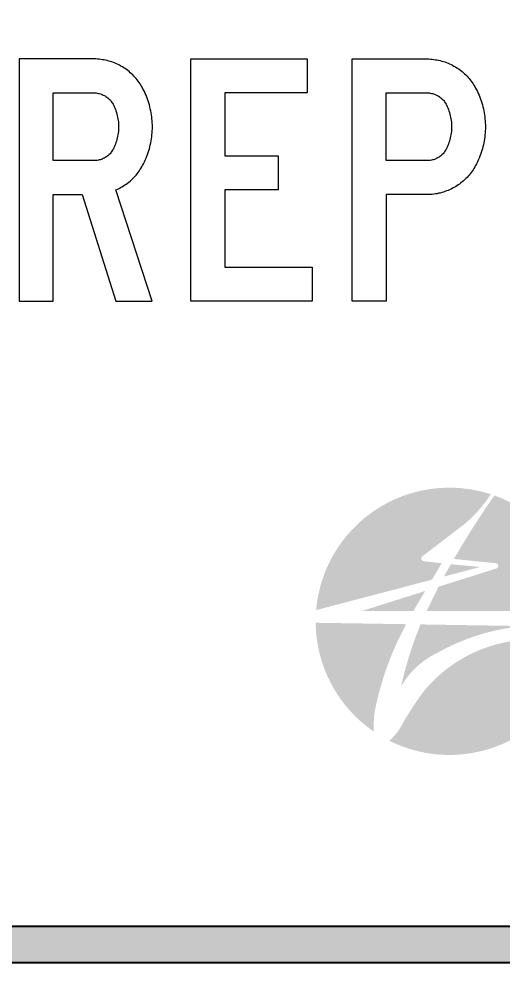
# Model space of a CAD drawing. Extents: x 0 to 420, y 0 to 297.
# Drawn here: x 185.21 to 209.18, y 156.63 to 204.02 of the extents above; entities that cross this region are included whole.
import ezdxf

# ---------------------------------------------------------------- set-up
doc = ezdxf.new("R2010")
doc.units = 0
doc.layers.get('0').update_dxf_attribs({"linetype": 'CONTINUOUS'})
doc.layers.get('DEFPOINTS').update_dxf_attribs({"linetype": 'CONTINUOUS'})
for name, color, linetype in [('GREY', 250, 'CONTINUOUS'), ('L25', 1, 'CONTINUOUS'), ('T25', 1, 'CONTINUOUS')]:
    doc.layers.add(name, color=color, linetype=linetype)
doc.styles.add('ISO3098B', font='iso3098b.shx')
doc.dimstyles.new('SIGNSDIM', dxfattribs={"dimtxt": 2.5, "dimasz": 0.2, "dimexe": 1.5, "dimexo": 2, "dimgap": 1.5, "dimtad": 1, "dimdec": 4, "dimlfac": 10, "dimrnd": 1, "dimdsep": 46, "dimlunit": 6, "dimtxsty": 'ISO3098B', "dimblk": 'SGNDIM', "dimcen": 2.5, "dimse2": 1, "dimadec": 0, "dimazin": 0, "dimtfac": 1, "dimtdec": 4, "dimtix": 1, "dimtmove": 0, "dimatfit": 3, "dimldrblk": 'SGNDIM', "dimfxl": 1, "dimtolj": 1, "dimtzin": 0, "dimarcsym": 0})

# ---------------------------------------------------------------- blocks, each defined once
blk = doc.blocks.new('SGNDIM')
for p, q in [((0, 4.5), (0, -4.5)), ((0, 0), (-1, 0))]:
    blk.add_line(p, q)
blk = doc.blocks.new('*D44')
at = {"layer": 'DEFPOINTS', "color": 0, "transparency": 16777216}
for p in [(200.0984623281658, 171.7995626772171), (254.0912871364447, 171.7995626772171), (254.0912871364447, 117.0357845057817)]:
    blk.add_point(p, dxfattribs=at)
at = {"layer": 'T25', "color": 0, "lineweight": -2, "transparency": 16777216}
blk.add_line((200.2984623281658, 117.0357845057817), (253.8912871364447, 117.0357845057817), dxfattribs=at)
at = {"layer": 'T25', "color": 0, "lineweight": -2, "transparency": 16777216, "xscale": 0.2, "yscale": 0.2, "zscale": 0.2, "rotation": 180}
blk.add_blockref('SGNDIM', (200.0984623281658, 117.0357845057817), dxfattribs=at)
at = {"layer": 'T25', "color": 0, "lineweight": -2, "transparency": 16777216, "xscale": 0.2, "yscale": 0.2, "zscale": 0.2}
blk.add_blockref('SGNDIM', (254.0912871364447, 117.0357845057817), dxfattribs=at)
at = {"layer": 'T25', "color": 0, "transparency": 16777216, "insert": (227.0948747323052, 119.7857845057817), "char_height": 2.5, "attachment_point": 5, "style": 'ISO3098B'}
blk.add_mtext('\\A1;540', dxfattribs=at)

msp = doc.modelspace()

# ---------------------------------------------------------------- hatches: boundary and pattern name
at = {"layer": 'GREY'}
h = msp.add_hatch(color=256, dxfattribs=at)
edge = h.paths.add_edge_path()
edge.add_arc((208.8156105881507, 176.9108923650172), 0.132102690760565, -72.43402750836287, 84.16995513601432, ccw=False)
edge.add_line((208.8554796749591, 176.7849496128508), (205.9863491653498, 175.876682869552))
edge.add_line((205.9863491653497, 175.876682869552), (205.4027193027231, 174.6807617832618))
edge.add_line((205.4027193027231, 174.6807617832618), (211.8827021206445, 174.6807617832618))
edge.add_line((211.8827021206445, 174.6807617832618), (212.7945727197156, 174.6876971745352))
edge.add_line((212.7945727197157, 174.6876971745352), (212.9634376454696, 174.6684066816306))
edge.add_line((212.9634376454696, 174.6684066816306), (213.1081790312312, 174.6057127437963))
edge.add_line((213.1081790312312, 174.6057127437963), (213.1379375430697, 174.5830494361749))
edge.add_arc((206.5246495823816, 174.1624343743862), 6.626650336420741, 3.63919600865178, 70.31584323591873)
edge.add_arc((242.3651858869427, 156.7805599043814), 41.07910782295745, 144.899002231339, 150.1057599860125)
edge.add_line((206.7517824350414, 177.2544113764974), (208.8290293127102, 177.0423117651733))
edge = h.paths.add_edge_path()
edge.add_arc((211.1446139058575, 163.3210774903415), 10.6453117831554, 94.95558767717041, 119.4817605296802)
edge.add_arc((207.6995568432451, 168.8869361997526), 4.112900313412773, 115.8608776244933, 150.2339024950955)
edge.add_arc((222.8378260255015, 166.7559216625424), 19.16824268182143, 157.7678270922697, 167.4260816587387, ccw=False)
edge.add_line((205.0945836178336, 174.0084299439533), (210.2250343490258, 173.9265966383722))
edge = h.paths.add_edge_path()
edge.add_arc((203.1461378531785, 183.9476019972053), 6.451602993987957, 308.5792749707479, 327.3143666867408)
edge.add_arc((206.5246495823816, 174.1624343743862), 6.626650336420739, 71.9662868455786, 175.1894129731959)
edge.add_line((199.9213424144934, 174.7181583415686), (205.6592589417837, 176.2254194853595))
edge.add_line((205.6592589417838, 176.2254194853595), (206.1427510935864, 177.0428223357522))
edge.add_line((206.1427510935864, 177.0428223357522), (205.2482437107898, 177.1463518777822))
edge.add_arc((205.2634317786755, 177.2775785652359), 0.1321026907605662, 127.4553738583341, 263.3980085784047, ccw=False)
edge.add_line((205.1830944093601, 177.3824452806305), (207.1693372500488, 178.9040865758888))
h = msp.add_hatch(color=256, dxfattribs=at)
h.paths.add_polyline_path([(206.2538996421121, 176.3816223192381), (208.0592144479473, 176.8558503506506), (206.6005769789674, 176.9947078679764)])
h.paths.add_polyline_path([(202.2085452315645, 174.6807617832618), (205.3301010000105, 175.6689375676453), (204.7455969991726, 174.6807617832618)])
edge = h.paths.add_edge_path()
edge.add_line((204.385679564661, 174.0197373251271), (199.8983809270325, 174.0913120268222))
edge.add_arc((206.5246495823816, 174.1624343743862), 6.626650336420735, 180.6149545210214, 235.609962431039)
edge.add_arc((207.4262412613897, 168.9868149721662), 4.653698093061915, 170.9088385772936, 183.606933025994, ccw=False)
edge.add_arc((217.7019751882655, 166.7725048437614), 15.16067636268879, 151.4432932555134, 168.7811330683741, ccw=False)
edge = h.paths.add_edge_path()
edge.add_line((209.6968891102214, 173.1912856525815), (212.360123710673, 173.6088663368813))
edge.add_line((212.360123710673, 173.6088663368813), (212.8138716100327, 173.6990610776741))
edge.add_line((212.8138716100327, 173.6990610776741), (213.0406330609297, 173.8099812008826))
edge.add_line((213.0406330609297, 173.8099812008826), (213.1462517437376, 173.9038236671241))
edge.add_arc((206.5246495823816, 174.1624343743862), 6.626650336420747, 243.3466538291712, 357.7634151405222, ccw=False)
edge.add_arc((201.4670783661563, 170.5187159114081), 3.088628495746017, 312.4563768615333, 331.0679370383527)
edge.add_arc((216.8360497422387, 161.9624437815684), 14.50158694794283, 142.9365306610594, 150.8572845283924, ccw=False)
edge.add_arc((210.6708628054732, 166.2647476324387), 6.994680386088186, 98.00415526030889, 140.6206044735294, ccw=False)
at = {"layer": 'L25'}
h = msp.add_hatch(color=256, dxfattribs=at)
edge = h.paths.add_edge_path(flags=16)
edge.add_line((92.06390491273214, 168.5357845057817), (92.06390491273214, 243.5357845057817))
edge.add_arc((101.5639049127321, 243.5357845057817), 9.499999999999972, 89.99999999999977, 179.9999999999998, ccw=False)
edge.add_line((101.5639049127321, 253.0357845057817), (256.5639049127321, 253.0357845057816))
edge.add_arc((256.5639049127321, 243.5357845057816), 9.5, 0, 90, ccw=False)
edge.add_line((266.0639049127321, 243.5357845057816), (266.0639049127321, 168.5357845057816))
edge.add_arc((256.5639049127321, 168.5357845057816), 9.5, -90, 0, ccw=False)
edge.add_line((256.5639049127321, 159.0357845057817), (101.5639049127321, 159.0357845057817))
edge.add_arc((101.5639049127321, 168.5357845057817), 9.5, 180, 270, ccw=False)
edge = h.paths.add_edge_path()
edge.add_line((90.26390491273219, 168.5357845057817), (90.26390491273219, 243.5357845057817))
edge.add_arc((101.5639049127322, 243.5357845057817), 11.29999999999997, 90.00000000000011, 180.0000000000003, ccw=False)
edge.add_line((101.5639049127321, 254.8357845057817), (256.5639049127321, 254.8357845057816))
edge.add_arc((256.5639049127321, 243.5357845057816), 11.29999999999998, -2.2737367544323206e-13, 89.99999999999972, ccw=False)
edge.add_line((267.8639049127321, 243.5357845057816), (267.8639049127321, 168.5357845057816))
edge.add_arc((256.5639049127321, 168.5357845057816), 11.29999999999995, -90, 0, ccw=False)
edge.add_line((256.5639049127321, 157.2357845057817), (101.5639049127321, 157.2357845057817))
edge.add_arc((101.5639049127322, 168.5357845057817), 11.29999999999998, 180, 269.99999999999994, ccw=False)

# ---------------------------------------------------------------- linework, layer by layer
for points in [[(90.26390491273219, 168.5357845057817), (90.26390491273219, 243.5357845057817, -0.4142135623730959), (101.5639049127321, 254.8357845057817), (256.5639049127321, 254.8357845057816, -0.4142135623730948), (267.8639049127321, 243.5357845057816), (267.8639049127321, 168.5357845057816, -0.4142135623730944), (256.5639049127321, 157.2357845057817), (101.5639049127321, 157.2357845057817, -0.4142135623730949)], [(92.06390491273214, 168.5357845057817), (92.06390491273214, 243.5357845057817, -0.4142135623730948), (101.5639049127321, 253.0357845057817), (256.5639049127321, 253.0357845057816, -0.4142135623730955), (266.0639049127321, 243.5357845057816), (266.0639049127321, 168.5357845057816, -0.4142135623730946), (256.5639049127321, 159.0357845057817), (101.5639049127321, 159.0357845057817, -0.4142135623730954)]]:
    msp.add_lwpolyline(points, format="xyb", close=True, dxfattribs=at)
at = {"layer": 'L25', "lineweight": 0}
for points in [[(191.3215998335624, 196.7581980888327), (191.3687665205452, 196.8457933646578), (191.4159332075279, 196.9401267386233), (191.4563617963703, 197.0277220144484), (191.4967903852127, 197.1220553884139), (191.5304808759146, 197.2163887623794), (191.5641713666166, 197.310722136345), (191.5978618573186, 197.4050555103105), (191.6315523480205, 197.499388884276), (191.6585047405821, 197.5937222582415), (191.6854571331437, 197.688055632207), (191.7056714275649, 197.7891271043129), (191.7258857219861, 197.8834604782784), (191.7461000164072, 197.9845319503844), (191.759576212688, 198.0856034224903), (191.7730524089688, 198.1799367964558), (191.7865286052496, 198.2810082685617), (191.79326670339, 198.3820797406676), (191.8000048015304, 198.4831512127735), (191.8067428996708, 198.577484586739), (191.8067428996708, 198.6785560588449), (191.8067428996708, 198.7796275309508), (191.8000048015304, 198.8806990030567), (191.79326670339, 198.9817704751626), (191.7865286052496, 199.0828419472686), (191.7730524089688, 199.1771753212341), (191.759576212688, 199.27824679334), (191.7461000164072, 199.3793182654459), (191.7258857219861, 199.4736516394114), (191.7056714275649, 199.5747231115174), (191.6854571331437, 199.6690564854829), (191.6585047405821, 199.7701279575888), (191.6315523480205, 199.8644613315543), (191.5978618573186, 199.9587947055198), (191.5641713666166, 200.0531280794853), (191.5304808759146, 200.1474614534508), (191.4967903852127, 200.2417948274164), (191.4563617963703, 200.3293901032415), (191.4159332075279, 200.423723477207), (191.3687665205452, 200.5113187530321), (191.3215998335624, 200.5989140288572), (191.28117124472, 200.6730331084016), (191.2407426558777, 200.7404140898055), (191.2003140670353, 200.8077950712094), (191.1531473800526, 200.8751760526134), (191.1059806930698, 200.9425570340173), (191.0520759079467, 201.0099380154213), (191.0049092209639, 201.0705808986848), (190.9510044358408, 201.1312237819483), (190.8970996507176, 201.1918666652119), (190.8364567674541, 201.2525095484754), (190.7758138841905, 201.3064143335986), (190.715171000927, 201.3603191187217), (190.6545281176634, 201.4142239038449), (190.5938852343999, 201.468128688968), (190.5265042529959, 201.5152953759508), (190.459123271592, 201.5624620629335), (190.3917422901881, 201.6096287499163), (190.3243613087841, 201.6500573387587), (190.2502422292398, 201.6904859276011), (190.1828612478358, 201.7309145164434), (190.1087421682915, 201.7646050071454), (190.0346230887472, 201.7982954978473), (189.9605040092029, 201.8319859885493), (189.8796468315181, 201.8656764792513), (189.8055277519738, 201.8926288718129), (189.7314086724294, 201.9195812643744), (189.6505514947447, 201.9397955587956), (189.56969431706, 201.9600098532168), (189.4888371393753, 201.980224147638), (189.4147180598309, 201.9937003439188), (189.3338608821462, 202.0071765401996), (189.2530037044615, 202.0206527364803), (189.1721465267768, 202.0273908346207), (189.091289349092, 202.0341289327611), (189.0036940732669, 202.0408670309015), (188.9228368955822, 202.0408670309015), (185.2101448202251, 202.0408670309015), (185.2101448202251, 190.0403142428599), (186.8879312571832, 190.0403142428599), (186.8879312571832, 195.3229831849287), (188.3231461610871, 195.3229831849287), (190.0009325980452, 190.0403142428599), (191.8000048015304, 190.0403142428599), (190.0009325980452, 195.5588166198425), (190.0817897757299, 195.5925071105445), (190.1559088552743, 195.6261976012465), (190.2300279348186, 195.6666261900888), (190.2974089162225, 195.7070547789312), (190.3715279957669, 195.7474833677736), (190.4389089771708, 195.7946500547563), (190.5130280567151, 195.8418167417391), (190.5736709399787, 195.8889834287218), (190.6410519213827, 195.9361501157046), (190.7084329027866, 195.9900549008277), (190.7690757860501, 196.0439596859509), (190.8297186693136, 196.1046025692144), (190.8836234544368, 196.1585073543376), (190.9442663377004, 196.2191502376011), (190.9981711228235, 196.2865312190051), (191.0520759079467, 196.3471741022686), (191.0992425949294, 196.4145550836726), (191.1531473800526, 196.4819360650765), (191.1935759688949, 196.5493170464804), (191.2407426558777, 196.6166980278844), (191.28117124472, 196.6908171074287)], [(193.7203627715427, 190.0403142428599), (193.7203627715427, 202.0408670309015), (199.4746985834391, 202.0408670309015), (199.4746985834391, 200.3630805939434), (195.3981492085008, 200.3630805939434), (195.3981492085008, 197.243341154941), (198.0394836795352, 197.243341154941), (198.0394836795352, 195.5588166198425), (195.3981492085008, 195.5588166198425), (195.3981492085008, 191.718100679818), (199.7172701164933, 191.718100679818), (199.7172701164933, 190.0403142428599), (193.7203627715427, 190.0403142428599)], [(201.7117471660499, 190.0403142428599), (201.7117471660499, 202.0408670309015), (205.424439241407, 202.0408670309015), (205.5052964190917, 202.0408670309015), (205.5928916949168, 202.0341289327611), (205.6737488726015, 202.0273908346207), (205.7546060502863, 202.0206527364803), (205.835463227971, 202.0071765401996), (205.9163204056558, 201.9937003439188), (205.9904394852001, 201.980224147638), (206.0712966628848, 201.9600098532168), (206.1521538405696, 201.9397955587956), (206.2330110182543, 201.9195812643744), (206.3071300977986, 201.8926288718129), (206.3812491773429, 201.8656764792513), (206.4621063550277, 201.8319859885493), (206.536225434572, 201.7982954978473), (206.6103445141163, 201.7646050071454), (206.6844635936607, 201.7309145164434), (206.7518445750646, 201.6904859276011), (206.8259636546089, 201.6500573387587), (206.8933446360129, 201.6096287499163), (206.9607256174168, 201.5624620629335), (207.0281065988208, 201.5152953759508), (207.0954875802247, 201.468128688968), (207.1561304634882, 201.4142239038449), (207.2167733467518, 201.3603191187217), (207.2774162300153, 201.3064143335986), (207.3380591132789, 201.2525095484754), (207.3987019965424, 201.1918666652119), (207.4526067816656, 201.1312237819483), (207.5065115667887, 201.0705808986848), (207.5536782537715, 201.0099380154213), (207.6075830388946, 200.9425570340173), (207.6547497258774, 200.8751760526134), (207.7019164128602, 200.8077950712094), (207.7423450017025, 200.7404140898055), (207.7827735905449, 200.6730331084016), (207.8232021793872, 200.5989140288572), (207.87036886637, 200.5113187530321), (207.9175355533528, 200.423723477207), (207.9579641421951, 200.3293901032415), (207.9983927310375, 200.2417948274164), (208.0320832217395, 200.1474614534508), (208.0725118105818, 200.0531280794853), (208.0994642031434, 199.9587947055198), (208.1331546938454, 199.8644613315543), (208.1601070864069, 199.7701279575888), (208.1870594789685, 199.6690564854829), (208.2072737733897, 199.5747231115174), (208.2274880678109, 199.4736516394114), (208.2477023622321, 199.3793182654459), (208.2611785585129, 199.27824679334), (208.2746547547936, 199.1771753212341), (208.2881309510744, 199.0828419472686), (208.2948690492148, 198.9817704751626), (208.3016071473552, 198.8806990030567), (208.3083452454956, 198.7796275309508), (208.3083452454956, 198.6785560588449), (208.3083452454956, 198.577484586739), (208.3016071473552, 198.4831512127735), (208.2948690492148, 198.3820797406676), (208.2881309510744, 198.2810082685617), (208.2746547547936, 198.1799367964558), (208.2611785585129, 198.0856034224903), (208.2477023622321, 197.9845319503844), (208.2274880678109, 197.8834604782784), (208.2072737733897, 197.7891271043129), (208.1870594789685, 197.688055632207), (208.1601070864069, 197.5937222582415), (208.1331546938454, 197.499388884276), (208.0994642031434, 197.4050555103105), (208.0725118105818, 197.310722136345), (208.0320832217395, 197.2163887623794), (207.9983927310375, 197.1220553884139), (207.9579641421951, 197.0277220144484), (207.9175355533528, 196.9401267386233), (207.87036886637, 196.8457933646578), (207.8232021793872, 196.7581980888327), (207.7827735905449, 196.6908171074287), (207.7423450017025, 196.6166980278844), (207.7019164128602, 196.5493170464804), (207.6547497258774, 196.4819360650765), (207.6075830388946, 196.4145550836726), (207.5536782537715, 196.353912200409), (207.5065115667887, 196.2865312190051), (207.4526067816656, 196.2258883357416), (207.3987019965424, 196.165245452478), (207.3380591132789, 196.1113406673549), (207.2774162300153, 196.0506977840913), (207.2167733467518, 195.9967929989681), (207.1561304634882, 195.942888213845), (207.0954875802247, 195.8957215268622), (207.0281065988208, 195.8418167417391), (206.9607256174168, 195.7946500547563), (206.8933446360129, 195.754221465914), (206.8259636546089, 195.7070547789312), (206.7518445750646, 195.6666261900888), (206.6844635936607, 195.6329356993868), (206.6103445141163, 195.5925071105445), (206.536225434572, 195.5588166198425), (206.4621063550277, 195.5251261291406), (206.3812491773429, 195.498173736579), (206.3071300977986, 195.4712213440174), (206.2330110182543, 195.4442689514559), (206.1521538405696, 195.4173165588942), (206.0712966628848, 195.3971022644731), (205.9904394852001, 195.3836260681923), (205.9163204056558, 195.3634117737711), (205.835463227971, 195.3499355774903), (205.7546060502863, 195.3431974793499), (205.6737488726015, 195.3297212830691), (205.5928916949168, 195.3229831849287), (205.5052964190917, 195.3229831849287), (205.424439241407, 195.3229831849287), (203.389533603008, 195.3229831849287), (203.389533603008, 190.0403142428599)], [(188.9228368955822, 197.0007696218868), (186.8879312571832, 197.0007696218868), (186.8879312571832, 200.3630805939434), (188.9228368955822, 200.3630805939434), (188.9767416807053, 200.356342495803), (189.0306464658285, 200.356342495803), (189.0778131528112, 200.3496043976626), (189.1317179379344, 200.3361282013819), (189.1788846249171, 200.3293901032415), (189.2327894100403, 200.3159139069607), (189.279956097023, 200.2956996125395), (189.3271227840058, 200.2822234162587), (189.3742894709886, 200.2552710236971), (189.4214561579713, 200.2350567292759), (189.4686228449541, 200.2081043367144), (189.5090514337965, 200.1811519441528), (189.5562181207792, 200.1541995515912), (189.5966467096216, 200.1205090608892), (189.6370752984639, 200.0868185701873), (189.6707657891659, 200.0531280794853), (189.7111943780083, 200.0126994906429), (189.7448848687102, 199.979008999941), (189.7718372612718, 199.9385804110986), (189.8055277519738, 199.8914137241159), (189.8324801445354, 199.8509851352735), (189.8594325370969, 199.8038184482907), (189.8863849296585, 199.7633898594484), (189.9200754203605, 199.689270779904), (189.947027812922, 199.6151517003597), (189.980718303624, 199.5410326208154), (190.0009325980452, 199.466913541271), (190.0278849906068, 199.3860563635863), (190.048099285028, 199.311937284042), (190.0683135794492, 199.2310801063572), (190.0817897757299, 199.1569610268129), (190.1020040701511, 199.0761038491282), (190.1087421682915, 198.9952466714435), (190.1222183645723, 198.9211275918991), (190.1289564627127, 198.8402704142144), (190.1289564627127, 198.7594132365297), (190.1289564627127, 198.6785560588449), (190.1289564627127, 198.5976988811602), (190.1289564627127, 198.5235798016159), (190.1222183645723, 198.4427226239312), (190.1087421682915, 198.3618654462464), (190.1020040701511, 198.2810082685617), (190.0817897757299, 198.2068891890174), (190.0683135794492, 198.1260320113327), (190.048099285028, 198.0519129317883), (190.0278849906068, 197.9710557541036), (190.0009325980452, 197.8969366745592), (189.980718303624, 197.8228175950149), (189.947027812922, 197.7486985154706), (189.9200754203605, 197.6745794359262), (189.8863849296585, 197.6004603563819), (189.8594325370969, 197.5532936693992), (189.8324801445354, 197.5128650805568), (189.8055277519738, 197.465698393574), (189.7718372612718, 197.4252698047317), (189.7448848687102, 197.3848412158893), (189.7111943780083, 197.3444126270469), (189.6707657891659, 197.310722136345), (189.6370752984639, 197.2702935475026), (189.5966467096216, 197.2366030568006), (189.5562181207792, 197.2096506642391), (189.5090514337965, 197.1759601735371), (189.4686228449541, 197.1490077809755), (189.4214561579713, 197.1287934865543), (189.3742894709886, 197.1018410939927), (189.3271227840058, 197.0816267995716), (189.279956097023, 197.0614125051504), (189.2327894100403, 197.0479363088696), (189.1788846249171, 197.0344601125888), (189.1317179379344, 197.020983916308), (189.0778131528112, 197.0142458181676), (189.0306464658285, 197.0075077200272), (188.9767416807053, 197.0007696218868)], [(205.424439241407, 197.0007696218868), (203.389533603008, 197.0007696218868), (203.389533603008, 200.3630805939434), (205.424439241407, 200.3630805939434), (205.4783440265301, 200.356342495803), (205.5322488116533, 200.356342495803), (205.5794154986361, 200.3496043976626), (205.6333202837592, 200.3361282013819), (205.680486970742, 200.3293901032415), (205.7343917558651, 200.3159139069607), (205.7815584428479, 200.2956996125395), (205.8287251298306, 200.2822234162587), (205.8758918168134, 200.2552710236971), (205.9230585037961, 200.2350567292759), (205.9702251907789, 200.2081043367144), (206.0106537796213, 200.1811519441528), (206.057820466604, 200.1541995515912), (206.0982490554464, 200.1205090608892), (206.1386776442887, 200.0868185701873), (206.1723681349907, 200.0531280794853), (206.2127967238331, 200.0126994906429), (206.2464872145351, 199.979008999941), (206.280177705237, 199.9385804110986), (206.3071300977986, 199.8914137241159), (206.3340824903602, 199.8509851352735), (206.3610348829217, 199.8038184482907), (206.3879872754833, 199.7633898594484), (206.4216777661853, 199.689270779904), (206.4486301587469, 199.6151517003597), (206.4823206494488, 199.5410326208154), (206.50253494387, 199.466913541271), (206.5294873364316, 199.3860563635863), (206.5497016308528, 199.311937284042), (206.569915925274, 199.2310801063572), (206.5833921215548, 199.1569610268129), (206.6036064159759, 199.0761038491282), (206.6103445141163, 198.9952466714435), (206.6238207103971, 198.9211275918991), (206.6305588085375, 198.8402704142144), (206.6305588085375, 198.7594132365297), (206.6305588085375, 198.6785560588449), (206.6305588085375, 198.5976988811602), (206.6305588085375, 198.5235798016159), (206.6238207103971, 198.4427226239312), (206.6103445141163, 198.3618654462464), (206.6036064159759, 198.2810082685617), (206.5833921215548, 198.2068891890174), (206.569915925274, 198.1260320113327), (206.5497016308528, 198.0519129317883), (206.5294873364316, 197.9710557541036), (206.50253494387, 197.8969366745592), (206.4823206494488, 197.8228175950149), (206.4486301587469, 197.7486985154706), (206.4216777661853, 197.6745794359262), (206.3879872754833, 197.6004603563819), (206.3610348829217, 197.5532936693992), (206.3340824903602, 197.5128650805568), (206.3071300977986, 197.465698393574), (206.280177705237, 197.4252698047317), (206.2464872145351, 197.3848412158893), (206.2127967238331, 197.3444126270469), (206.1723681349907, 197.310722136345), (206.1386776442887, 197.2702935475026), (206.0982490554464, 197.2366030568006), (206.057820466604, 197.2096506642391), (206.0106537796213, 197.1759601735371), (205.9702251907789, 197.1490077809755), (205.9230585037961, 197.1287934865543), (205.8758918168134, 197.1018410939927), (205.8287251298306, 197.0816267995716), (205.7815584428479, 197.0614125051504), (205.7343917558651, 197.0479363088696), (205.680486970742, 197.0344601125888), (205.6333202837592, 197.020983916308), (205.5794154986361, 197.0142458181676), (205.5322488116533, 197.0075077200272), (205.4783440265301, 197.0007696218868)]]:
    msp.add_lwpolyline(points, close=True, dxfattribs=at)

# ---------------------------------------------------------------- dimensions: what is measured, and where the dimension line sits
at = {"layer": 'T25'}
dim = msp.add_linear_dim(base=(254.0912871364447, 117.0357845057817), p1=(200.0984623281658, 171.7995626772171), p2=(254.0912871364447, 171.7995626772171), dimstyle='SIGNSDIM', override={"dimse1": 1}, dxfattribs=at)
dim.commit()
dim.dimension.update_dxf_attribs({"geometry": '*D44', "text_midpoint": (227.0948747323052, 119.7857845057817)})

doc.saveas('drawing.dxf')
